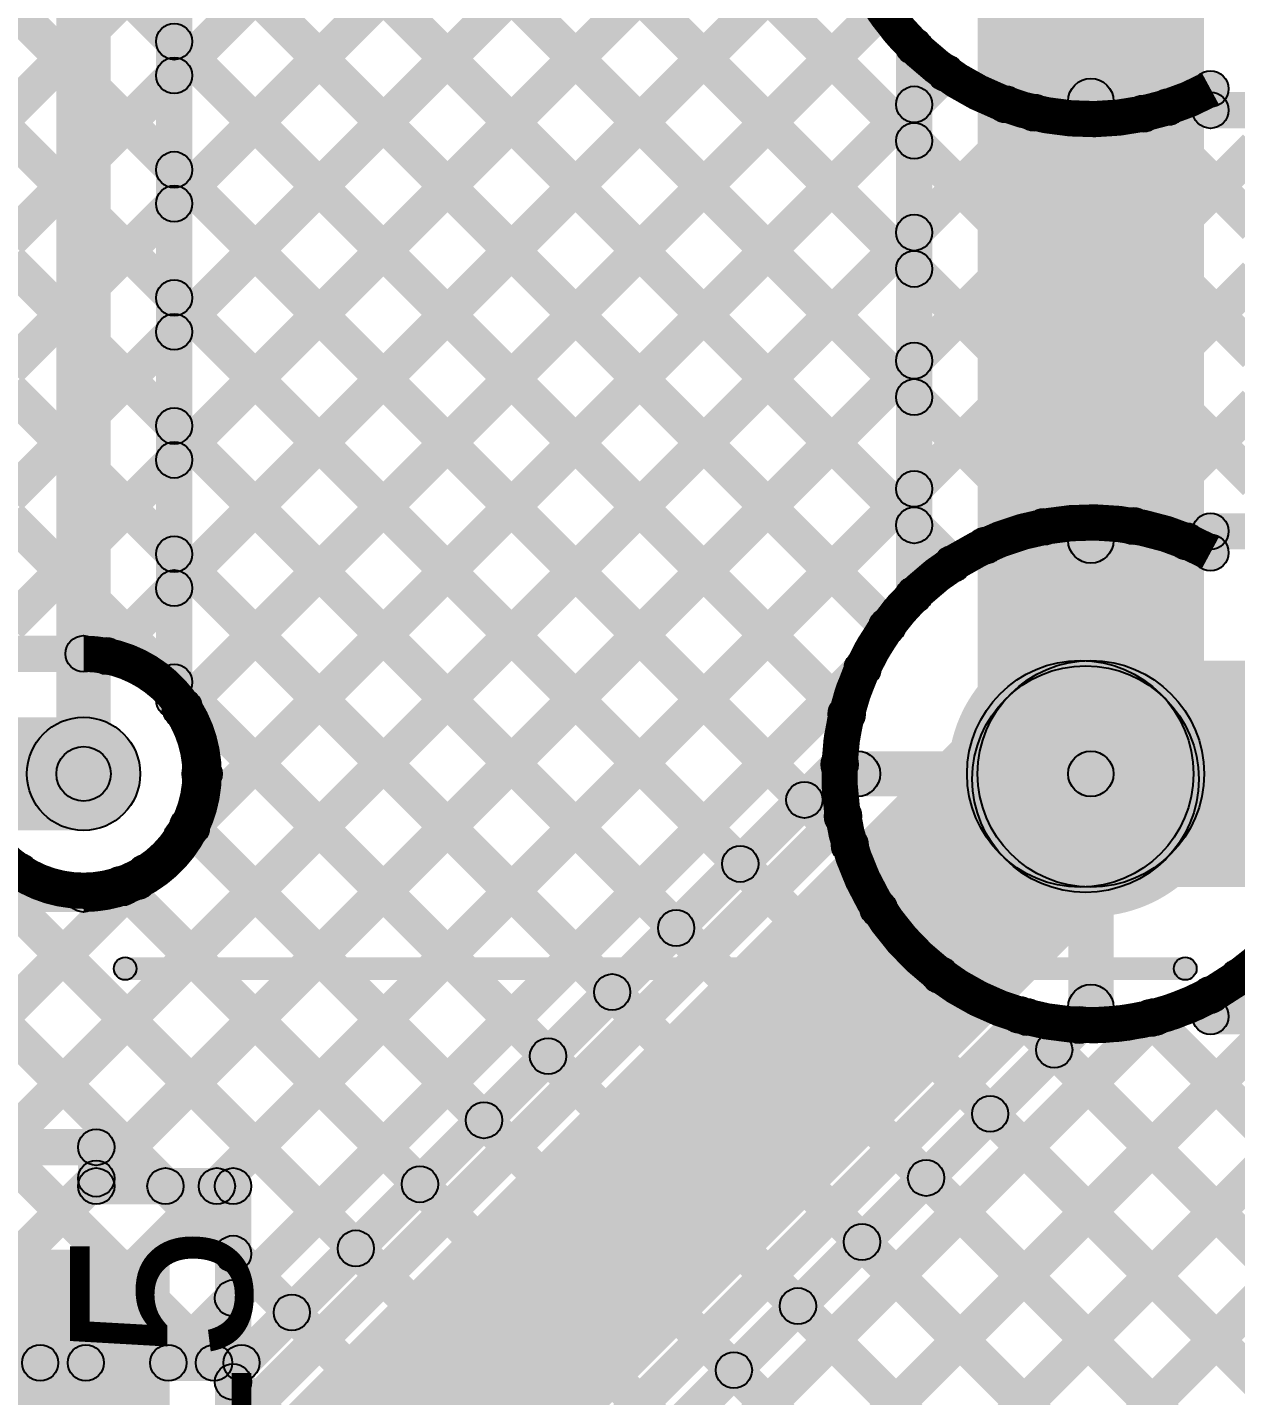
# Model space of a CAD drawing. Header units: millimetres. Extents: x 0.01 to 3.4, y 0.01 to 2.05.
# Drawn here: x 1.0116 to 1.2783, y 1.0488 to 1.3508 of the extents above; entities that cross this region are included whole.
import ezdxf

# ---------------------------------------------------------------- set-up
doc = ezdxf.new("R2010")
doc.units = ezdxf.units.MM
doc.header["$MEASUREMENT"] = 0
for name, color, linetype in [('BottomLayer', 5, 'Continuous'), ('TopLayer', 1, 'Continuous'), ('TopOverlay', 2, 'Continuous'), ('ViaHoleLayer', 16, 'Continuous')]:
    doc.layers.add(name, color=color, linetype=linetype)

# ---------------------------------------------------------------- blocks, each defined once
blk = doc.blocks.new('LTV_844S_43')
at = {"layer": 'TopOverlay'}
h = blk.add_hatch(color=2, dxfattribs=at)
edge = h.paths.add_edge_path()
edge.add_arc((-0.112, -0.393), 0.0025, 0, 360)
blk.add_hatch(color=2, dxfattribs=at).paths.add_polyline_path([(-0.112, -0.3955), (-0.112, -0.3905), (0.122, -0.3905), (0.122, -0.3955)])
h = blk.add_hatch(color=2, dxfattribs=at)
edge = h.paths.add_edge_path()
edge.add_arc((0.122, -0.393), 0.0025, 0, 360)
for centre in [(-0.112, -0.393), (0.122, -0.393)]:
    blk.add_circle(centre, 0.0025, dxfattribs=at)

msp = doc.modelspace()

# ---------------------------------------------------------------- hatches: boundary and pattern name
at = {"layer": 'BottomLayer'}
for points in [[(1.03, 1.186), (1.018, 1.186), (1.018, 1.711), (1.03, 1.711)], [(1.048, 1.20232), (1.04, 1.20232), (1.04, 1.711), (1.048, 1.711)], [(1.04683, 1.3373), (1.04117, 1.34296), (1.2045, 1.50629), (1.21016, 1.50063)], [(1.04117, 1.48622), (1.04683, 1.49188), (1.21016, 1.32855), (1.2045, 1.32289)], [(1.04683, 1.30902), (1.04117, 1.31468), (1.2045, 1.47801), (1.21016, 1.47235)], [(1.04117, 1.45794), (1.04683, 1.46359), (1.21016, 1.30026), (1.2045, 1.29461)], [(1.04683, 1.28073), (1.04117, 1.28639), (1.2045, 1.44972), (1.21016, 1.44407)], [(1.04117, 1.42965), (1.04683, 1.43531), (1.21016, 1.27198), (1.2045, 1.26632)], [(1.04683, 1.25245), (1.04117, 1.25811), (1.19164, 1.40857), (1.19729, 1.40292)], [(1.04117, 1.40137), (1.04683, 1.40703), (1.21016, 1.24369), (1.2045, 1.23804)], [(1.27133, 1.186), (1.22133, 1.186), (1.22133, 1.386), (1.27133, 1.386)], [(1.04117, 1.37308), (1.04683, 1.37874), (1.2042, 1.22137), (1.19855, 1.21571)], [(1.04683, 1.22417), (1.04117, 1.22982), (1.18912, 1.37777), (1.19478, 1.37211)], [(0.80417, 1.35553), (0.80983, 1.36118), (1.08693, 1.08408), (1.08127, 1.07843)], [(1.04836, 1.19741), (1.0427, 1.20307), (1.19747, 1.35783), (1.20312, 1.35218)], [(1.04117, 1.3448), (1.04683, 1.35046), (1.19526, 1.20203), (1.1896, 1.19637)], [(1.21133, 1.22548), (1.20333, 1.22548), (1.20333, 1.34652), (1.21133, 1.34652)], [(1.04871, 1.16947), (1.04305, 1.17513), (1.2045, 1.33658), (1.21016, 1.33093)], [(0.80417, 1.32724), (0.80983, 1.3329), (1.07279, 1.06994), (1.06713, 1.06428)], [(1.04117, 1.31652), (1.04683, 1.32217), (1.18592, 1.18308), (1.18027, 1.17742)], [(0.96069, 1.05317), (0.95503, 1.05883), (1.2045, 1.3083), (1.21016, 1.30264)], [(0.80417, 1.29896), (0.80983, 1.30461), (1.05561, 1.05883), (1.04996, 1.05317)], [(1.04117, 1.28823), (1.04683, 1.29389), (1.17178, 1.16894), (1.16612, 1.16328)], [(0.98897, 1.05317), (0.98331, 1.05883), (1.2045, 1.28002), (1.21016, 1.27436)], [(0.80417, 1.27067), (0.80983, 1.27633), (1.02733, 1.05883), (1.02167, 1.05317)], [(1.04117, 1.25995), (1.04683, 1.2656), (1.15764, 1.15479), (1.15198, 1.14914)], [(1.01726, 1.05317), (1.0116, 1.05883), (1.2045, 1.25173), (1.21016, 1.24608)], [(1.04117, 1.23166), (1.04683, 1.23732), (1.1435, 1.14065), (1.13784, 1.13499)], [(1.14175, 0.97967), (1.13609, 0.98533), (1.38817, 1.23741), (1.39383, 1.23175)], [(1.04554, 1.05317), (1.03988, 1.05883), (1.19309, 1.21204), (1.19875, 1.20638)], [(1.04117, 1.20338), (1.04683, 1.20904), (1.12935, 1.12651), (1.1237, 1.12085)], [(1.09268, 0.99932), (1.05732, 1.03468), (1.22632, 1.20368), (1.26168, 1.16832)], [(1.17003, 0.97967), (1.16437, 0.98533), (1.38217, 1.20313), (1.38783, 1.19747)], [(1.26284, 1.16716), (1.22749, 1.20251), (1.22865, 1.20368), (1.26401, 1.16832)], [(1.06167, 1.05317), (1.05602, 1.05883), (1.18804, 1.19085), (1.1937, 1.1852)], [(1.19483, 1.181), (1.19483, 1.191), (1.24633, 1.191), (1.24633, 1.181)], [(1.24633, 1.181), (1.24633, 1.191), (1.29783, 1.191), (1.29783, 1.181)], [(1.25133, 1.1345), (1.24133, 1.1345), (1.24133, 1.186), (1.25133, 1.186)], [(1.19831, 0.97967), (1.19266, 0.98533), (1.39039, 1.18306), (1.39604, 1.1774)], [(1.04438, 1.17188), (1.05004, 1.17754), (1.11521, 1.11237), (1.10956, 1.10671)], [(0.90412, 1.05317), (0.89846, 1.05883), (1.00693, 1.1673), (1.01259, 1.16164)], [(0.9324, 1.05317), (0.92675, 1.05883), (1.03487, 1.16695), (1.04053, 1.16129)], [(1.02931, 1.15868), (1.03496, 1.16433), (1.10107, 1.09822), (1.09541, 1.09257)], [(1.27604, 1.13822), (1.2817, 1.14387), (1.43055, 0.99502), (1.42489, 0.98937)], [(1.10541, 0.98659), (1.09975, 0.99225), (1.24089, 1.13339), (1.24655, 1.12774)], [(1.11346, 0.97967), (1.1078, 0.98533), (1.25764, 1.13516), (1.2633, 1.12951)], [(1.2567, 1.12927), (1.26236, 1.13493), (1.4164, 0.98088), (1.41075, 0.97522)], [(1.23542, 1.12227), (1.24108, 1.12792), (1.40226, 0.96674), (1.39661, 0.96108)], [(1.22128, 1.10812), (1.22694, 1.11378), (1.38812, 0.9526), (1.38246, 0.94694)], [(1.20714, 1.09398), (1.21279, 1.09964), (1.32721, 0.98522), (1.32155, 0.97956)], [(1.19299, 1.07984), (1.19865, 1.0855), (1.29882, 0.98533), (1.29316, 0.97967)], [(1.17885, 1.0657), (1.18451, 1.07135), (1.27054, 0.98533), (1.26488, 0.97967)], [(0.79848, 1.052), (0.79848, 1.06), (1.05885, 1.06), (1.05885, 1.052)], [(1.16471, 1.05156), (1.17037, 1.05721), (1.24225, 0.98533), (1.23659, 0.97967)]]:
    msp.add_hatch(color=5, dxfattribs=at).paths.add_polyline_path(points)
h = msp.add_hatch(color=5, dxfattribs=at)
edge = h.paths.add_edge_path()
edge.add_arc((1.044, 1.34763), 0.004, 0, 360)
h = msp.add_hatch(color=5, dxfattribs=at)
edge = h.paths.add_edge_path()
edge.add_arc((1.20733, 1.34652), 0.004, 0, 360)
h = msp.add_hatch(color=5, dxfattribs=at)
edge = h.paths.add_edge_path()
edge.add_arc((1.20733, 1.34652), 0.004, 0, 360)
h = msp.add_hatch(color=5, dxfattribs=at)
edge = h.paths.add_edge_path()
edge.add_arc((1.044, 1.34013), 0.004, 0, 360)
h = msp.add_hatch(color=5, dxfattribs=at)
edge = h.paths.add_edge_path()
edge.add_arc((1.20733, 1.33376), 0.004, 0, 360)
h = msp.add_hatch(color=5, dxfattribs=at)
edge = h.paths.add_edge_path()
edge.add_arc((1.20733, 1.32572), 0.004, 0, 360)
h = msp.add_hatch(color=5, dxfattribs=at)
edge = h.paths.add_edge_path()
edge.add_arc((1.044, 1.31934), 0.004, 0, 360)
h = msp.add_hatch(color=5, dxfattribs=at)
edge = h.paths.add_edge_path()
edge.add_arc((1.044, 1.31185), 0.004, 0, 360)
h = msp.add_hatch(color=5, dxfattribs=at)
edge = h.paths.add_edge_path()
edge.add_arc((1.20733, 1.30547), 0.004, 0, 360)
h = msp.add_hatch(color=5, dxfattribs=at)
edge = h.paths.add_edge_path()
edge.add_arc((1.20733, 1.29744), 0.004, 0, 360)
h = msp.add_hatch(color=5, dxfattribs=at)
edge = h.paths.add_edge_path()
edge.add_arc((1.044, 1.29106), 0.004, 0, 360)
h = msp.add_hatch(color=5, dxfattribs=at)
edge = h.paths.add_edge_path()
edge.add_arc((1.044, 1.28356), 0.004, 0, 360)
h = msp.add_hatch(color=5, dxfattribs=at)
edge = h.paths.add_edge_path()
edge.add_arc((1.20733, 1.27719), 0.004, 0, 360)
h = msp.add_hatch(color=5, dxfattribs=at)
edge = h.paths.add_edge_path()
edge.add_arc((1.20733, 1.26915), 0.004, 0, 360)
h = msp.add_hatch(color=5, dxfattribs=at)
edge = h.paths.add_edge_path()
edge.add_arc((1.044, 1.26278), 0.004, 0, 360)
h = msp.add_hatch(color=5, dxfattribs=at)
edge = h.paths.add_edge_path()
edge.add_arc((1.044, 1.25528), 0.004, 0, 360)
h = msp.add_hatch(color=5, dxfattribs=at)
edge = h.paths.add_edge_path()
edge.add_arc((1.20733, 1.2489), 0.004, 0, 360)
h = msp.add_hatch(color=5, dxfattribs=at)
edge = h.paths.add_edge_path()
edge.add_arc((1.20733, 1.24087), 0.004, 0, 360)
h = msp.add_hatch(color=5, dxfattribs=at)
edge = h.paths.add_edge_path()
edge.add_arc((1.044, 1.23449), 0.004, 0, 360)
h = msp.add_hatch(color=5, dxfattribs=at)
edge = h.paths.add_edge_path()
edge.add_arc((1.044, 1.22699), 0.004, 0, 360)
h = msp.add_hatch(color=5, dxfattribs=at)
edge = h.paths.add_edge_path()
edge.add_arc((1.20733, 1.22548), 0.004, 0, 360)
h = msp.add_hatch(color=5, dxfattribs=at)
edge = h.paths.add_edge_path()
edge.add_arc((1.20733, 1.22548), 0.004, 0, 360)
h = msp.add_hatch(color=5, dxfattribs=at)
edge = h.paths.add_edge_path()
edge.add_arc((1.20137, 1.21854), 0.004, 0, 360)
h = msp.add_hatch(color=5, dxfattribs=at)
edge = h.paths.add_edge_path()
edge.add_arc((1.24633, 1.186), 0.0315, 0, 360)
h = msp.add_hatch(color=5, dxfattribs=at)
edge = h.paths.add_edge_path()
edge.add_arc((1.19592, 1.20921), 0.004, 0, 360)
h = msp.add_hatch(color=5, dxfattribs=at)
edge = h.paths.add_edge_path()
edge.add_arc((1.044, 1.20621), 0.004, 0, 360)
h = msp.add_hatch(color=5, dxfattribs=at)
edge = h.paths.add_edge_path()
edge.add_arc((1.244, 1.186), 0.025, 0, 360)
h = msp.add_hatch(color=5, dxfattribs=at)
edge = h.paths.add_edge_path()
edge.add_arc((1.24517, 1.18483), 0.025, 0, 360)
h = msp.add_hatch(color=5, dxfattribs=at)
edge = h.paths.add_edge_path()
edge.add_arc((1.24633, 1.186), 0.025, 0, 360)
h = msp.add_hatch(color=5, dxfattribs=at)
edge = h.paths.add_edge_path()
edge.add_arc((1.24633, 1.186), 0.025, 0, 360)
h = msp.add_hatch(color=5, dxfattribs=at)
edge = h.paths.add_edge_path()
edge.add_arc((1.044, 1.20232), 0.004, 0, 360)
h = msp.add_hatch(color=5, dxfattribs=at)
edge = h.paths.add_edge_path()
edge.add_arc((1.044, 1.20232), 0.004, 0, 360)
h = msp.add_hatch(color=5, dxfattribs=at)
edge = h.paths.add_edge_path()
edge.add_arc((1.04553, 1.20024), 0.004, 0, 360)
h = msp.add_hatch(color=5, dxfattribs=at)
edge = h.paths.add_edge_path()
edge.add_arc((1.19243, 1.1992), 0.004, 0, 360)
h = msp.add_hatch(color=5, dxfattribs=at)
edge = h.paths.add_edge_path()
edge.add_arc((1.024, 1.186), 0.01181, 0, 360)
h = msp.add_hatch(color=5, dxfattribs=at)
edge = h.paths.add_edge_path()
edge.add_arc((1.024, 1.186), 0.006, 0, 360)
h = msp.add_hatch(color=5, dxfattribs=at)
edge = h.paths.add_edge_path()
edge.add_arc((1.04981, 1.186), 0.004, 0, 360)
h = msp.add_hatch(color=5, dxfattribs=at)
edge = h.paths.add_edge_path()
edge.add_arc((1.04981, 1.186), 0.004, 0, 360)
h = msp.add_hatch(color=5, dxfattribs=at)
edge = h.paths.add_edge_path()
edge.add_arc((1.19087, 1.18803), 0.004, 0, 360)
h = msp.add_hatch(color=5, dxfattribs=at)
edge = h.paths.add_edge_path()
edge.add_arc((1.19087, 1.18803), 0.004, 0, 360)
h = msp.add_hatch(color=5, dxfattribs=at)
edge = h.paths.add_edge_path()
edge.add_arc((1.19483, 1.186), 0.005, 0, 360)
h = msp.add_hatch(color=5, dxfattribs=at)
edge = h.paths.add_edge_path()
edge.add_arc((1.24633, 1.186), 0.005, 0, 360)
h = msp.add_hatch(color=5, dxfattribs=at)
edge = h.paths.add_edge_path()
edge.add_arc((1.24633, 1.186), 0.005, 0, 360)
h = msp.add_hatch(color=5, dxfattribs=at)
edge = h.paths.add_edge_path()
edge.add_arc((1.24633, 1.186), 0.005, 0, 360)
h = msp.add_hatch(color=5, dxfattribs=at)
edge = h.paths.add_edge_path()
edge.add_arc((1.1831, 1.18025), 0.004, 0, 360)
h = msp.add_hatch(color=5, dxfattribs=at)
edge = h.paths.add_edge_path()
edge.add_arc((1.04721, 1.17471), 0.004, 0, 360)
h = msp.add_hatch(color=5, dxfattribs=at)
edge = h.paths.add_edge_path()
edge.add_arc((1.04588, 1.1723), 0.004, 0, 360)
h = msp.add_hatch(color=5, dxfattribs=at)
edge = h.paths.add_edge_path()
edge.add_arc((1.16895, 1.16611), 0.004, 0, 360)
h = msp.add_hatch(color=5, dxfattribs=at)
edge = h.paths.add_edge_path()
edge.add_arc((1.00976, 1.16447), 0.004, 0, 360)
h = msp.add_hatch(color=5, dxfattribs=at)
edge = h.paths.add_edge_path()
edge.add_arc((1.0377, 1.16412), 0.004, 0, 360)
h = msp.add_hatch(color=5, dxfattribs=at)
edge = h.paths.add_edge_path()
edge.add_arc((1.03213, 1.1615), 0.004, 0, 360)
h = msp.add_hatch(color=5, dxfattribs=at)
edge = h.paths.add_edge_path()
edge.add_arc((1.15481, 1.15197), 0.004, 0, 360)
h = msp.add_hatch(color=5, dxfattribs=at)
edge = h.paths.add_edge_path()
edge.add_arc((1.27887, 1.14104), 0.004, 0, 360)
h = msp.add_hatch(color=5, dxfattribs=at)
edge = h.paths.add_edge_path()
edge.add_arc((1.14067, 1.13782), 0.004, 0, 360)
h = msp.add_hatch(color=5, dxfattribs=at)
edge = h.paths.add_edge_path()
edge.add_arc((1.24633, 1.1345), 0.005, 0, 360)
h = msp.add_hatch(color=5, dxfattribs=at)
edge = h.paths.add_edge_path()
edge.add_arc((1.25953, 1.1321), 0.004, 0, 360)
h = msp.add_hatch(color=5, dxfattribs=at)
edge = h.paths.add_edge_path()
edge.add_arc((1.26047, 1.13233), 0.004, 0, 360)
h = msp.add_hatch(color=5, dxfattribs=at)
edge = h.paths.add_edge_path()
edge.add_arc((1.24372, 1.13057), 0.004, 0, 360)
h = msp.add_hatch(color=5, dxfattribs=at)
edge = h.paths.add_edge_path()
edge.add_arc((1.24372, 1.13057), 0.004, 0, 360)
h = msp.add_hatch(color=5, dxfattribs=at)
edge = h.paths.add_edge_path()
edge.add_arc((1.12653, 1.12368), 0.004, 0, 360)
h = msp.add_hatch(color=5, dxfattribs=at)
edge = h.paths.add_edge_path()
edge.add_arc((1.23825, 1.12509), 0.004, 0, 360)
h = msp.add_hatch(color=5, dxfattribs=at)
edge = h.paths.add_edge_path()
edge.add_arc((1.22411, 1.11095), 0.004, 0, 360)
h = msp.add_hatch(color=5, dxfattribs=at)
edge = h.paths.add_edge_path()
edge.add_arc((1.11238, 1.10954), 0.004, 0, 360)
h = msp.add_hatch(color=5, dxfattribs=at)
edge = h.paths.add_edge_path()
edge.add_arc((1.09824, 1.0954), 0.004, 0, 360)
h = msp.add_hatch(color=5, dxfattribs=at)
edge = h.paths.add_edge_path()
edge.add_arc((1.20997, 1.09681), 0.004, 0, 360)
h = msp.add_hatch(color=5, dxfattribs=at)
edge = h.paths.add_edge_path()
edge.add_arc((1.0841, 1.08125), 0.004, 0, 360)
h = msp.add_hatch(color=5, dxfattribs=at)
edge = h.paths.add_edge_path()
edge.add_arc((1.19582, 1.08267), 0.004, 0, 360)
h = msp.add_hatch(color=5, dxfattribs=at)
edge = h.paths.add_edge_path()
edge.add_arc((1.18168, 1.06853), 0.004, 0, 360)
h = msp.add_hatch(color=5, dxfattribs=at)
edge = h.paths.add_edge_path()
edge.add_arc((1.06996, 1.06711), 0.004, 0, 360)
h = msp.add_hatch(color=5, dxfattribs=at)
edge = h.paths.add_edge_path()
edge.add_arc((1.01443, 1.056), 0.004, 0, 360)
h = msp.add_hatch(color=5, dxfattribs=at)
edge = h.paths.add_edge_path()
edge.add_arc((1.0245, 1.056), 0.004, 0, 360)
h = msp.add_hatch(color=5, dxfattribs=at)
edge = h.paths.add_edge_path()
edge.add_arc((1.04271, 1.056), 0.004, 0, 360)
h = msp.add_hatch(color=5, dxfattribs=at)
edge = h.paths.add_edge_path()
edge.add_arc((1.05279, 1.056), 0.004, 0, 360)
h = msp.add_hatch(color=5, dxfattribs=at)
edge = h.paths.add_edge_path()
edge.add_arc((1.05885, 1.056), 0.004, 0, 360)
h = msp.add_hatch(color=5, dxfattribs=at)
edge = h.paths.add_edge_path()
edge.add_arc((1.05885, 1.056), 0.004, 0, 360)
h = msp.add_hatch(color=5, dxfattribs=at)
edge = h.paths.add_edge_path()
edge.add_arc((1.16754, 1.05438), 0.004, 0, 360)
at = {"layer": 'TopLayer'}
for points in [[(1.00794, 1.3267), (1.00228, 1.33236), (1.21264, 1.54271), (1.21829, 1.53705)], [(1.01042, 1.27261), (1.00476, 1.27827), (1.26359, 1.5371), (1.26925, 1.53144)], [(1.01042, 1.30089), (1.00476, 1.30655), (1.23262, 1.53441), (1.23828, 1.52875)], [(1.00476, 1.52263), (1.01042, 1.52829), (1.28557, 1.25314), (1.27991, 1.24748)], [(1.01042, 1.24433), (1.00476, 1.24998), (1.27991, 1.52513), (1.28557, 1.51947)], [(1.00476, 1.49435), (1.01042, 1.5), (1.27027, 1.24015), (1.26461, 1.2345)], [(1.00476, 1.46606), (1.01042, 1.47172), (1.23879, 1.24335), (1.23313, 1.23769)], [(1.0029, 1.43964), (1.00855, 1.4453), (1.21866, 1.23519), (1.213, 1.22954)], [(1.00476, 1.40949), (1.01042, 1.41515), (1.2042, 1.22137), (1.19855, 1.21571)], [(1.01042, 1.21604), (1.00476, 1.2217), (1.19164, 1.40857), (1.19729, 1.40292)], [(1.00476, 1.38121), (1.01042, 1.38687), (1.19526, 1.20203), (1.1896, 1.19637)], [(1.25133, 1.3345), (1.24133, 1.3345), (1.24133, 1.386), (1.25133, 1.386)], [(1.03185, 1.20919), (1.0262, 1.21485), (1.18912, 1.37777), (1.19478, 1.37211)], [(1.00476, 1.35293), (1.01042, 1.35858), (1.19595, 1.17305), (1.1903, 1.16739)], [(1.04885, 1.19791), (1.0432, 1.20356), (1.19747, 1.35783), (1.20312, 1.35218)], [(1.05051, 1.17128), (1.04485, 1.17694), (1.21144, 1.34353), (1.2171, 1.33787)], [(1.02962, 1.09382), (1.02397, 1.09948), (1.26048, 1.33599), (1.26614, 1.33034)], [(1.22473, 1.33095), (1.23039, 1.3366), (1.28557, 1.28142), (1.27991, 1.27577)], [(1.27674, 1.33247), (1.26874, 1.33247), (1.26874, 1.33719), (1.27674, 1.33719)], [(1.27274, 1.32847), (1.27274, 1.33647), (1.37192, 1.33647), (1.37192, 1.32847)], [(1.00827, 1.10075), (1.00261, 1.10641), (1.23097, 1.33477), (1.23662, 1.32911)], [(1.25507, 1.32889), (1.26072, 1.33455), (1.28557, 1.30971), (1.27991, 1.30405)], [(1.00476, 1.32464), (1.01042, 1.3303), (1.30222, 1.0385), (1.29656, 1.03284)], [(1.05626, 1.09217), (1.0506, 1.09783), (1.27991, 1.32714), (1.28557, 1.32148)], [(1.00476, 1.29636), (1.01042, 1.30201), (1.28807, 1.02436), (1.28242, 1.0187)], [(1.22595, 1.23358), (1.22029, 1.23924), (1.27991, 1.29886), (1.28557, 1.2932)], [(1.00476, 1.26807), (1.01042, 1.27373), (1.27393, 1.01022), (1.26828, 1.00456)], [(1.25852, 1.23787), (1.25287, 1.24353), (1.27991, 1.27057), (1.28557, 1.26492)], [(1.25852, 1.23787), (1.25287, 1.24353), (1.27991, 1.27057), (1.28557, 1.26492)], [(1.00476, 1.23979), (1.01042, 1.24544), (1.25979, 0.99607), (1.25413, 0.99042)], [(1.27274, 1.23553), (1.27274, 1.24353), (1.37192, 1.24353), (1.37192, 1.23553)], [(1.27674, 1.23481), (1.26874, 1.23481), (1.26874, 1.23953), (1.27674, 1.23953)], [(1.25133, 1.186), (1.24133, 1.186), (1.24133, 1.2375), (1.25133, 1.2375)], [(1.00759, 1.2085), (1.00759, 1.2165), (1.024, 1.2165), (1.024, 1.2085)], [(1.05983, 1.06746), (1.05417, 1.07312), (1.19309, 1.21204), (1.19875, 1.20638)], [(1.24633, 1.161), (1.24633, 1.211), (1.32233, 1.211), (1.32233, 1.161)], [(0.968, 1.1735), (0.968, 1.1985), (1.024, 1.1985), (1.024, 1.1735)], [(1.19483, 1.181), (1.19483, 1.191), (1.24633, 1.191), (1.24633, 1.181)], [(1.25133, 1.1345), (1.24133, 1.1345), (1.24133, 1.186), (1.25133, 1.186)], [(1.05983, 1.03918), (1.05417, 1.04483), (1.1888, 1.17946), (1.19446, 1.17381)], [(1.05983, 1.03918), (1.05417, 1.04483), (1.1888, 1.17946), (1.19446, 1.17381)], [(1.0449, 1.17137), (1.05055, 1.17703), (1.24565, 0.98193), (1.23999, 0.97628)], [(0.97999, 1.10075), (0.97433, 1.10641), (1.03306, 1.16515), (1.03872, 1.15949)], [(1.00759, 1.1555), (1.00759, 1.1635), (1.024, 1.1635), (1.024, 1.1555)], [(1.02985, 1.15813), (1.03551, 1.16379), (1.2314, 0.96789), (1.22575, 0.96224)], [(1.00476, 1.15494), (1.01042, 1.16059), (1.20312, 0.96789), (1.19746, 0.96224)], [(1.05983, 1.01089), (1.05417, 1.01655), (1.19667, 1.15905), (1.20233, 1.15339)], [(0.99177, 1.13964), (0.99743, 1.1453), (1.0449, 1.09783), (1.03924, 1.09217)], [(1.06773, 0.99051), (1.06208, 0.99617), (1.21028, 1.14437), (1.21594, 1.13872)], [(1.22772, 1.12997), (1.23338, 1.13562), (1.31636, 1.05264), (1.3107, 1.04699)], [(1.27674, 1.13247), (1.26874, 1.13247), (1.26874, 1.13719), (1.27674, 1.13719)], [(1.27274, 1.12847), (1.27274, 1.13647), (1.37192, 1.13647), (1.37192, 1.12847)], [(1.06774, 0.96224), (1.06209, 0.96789), (1.22936, 1.13517), (1.23501, 1.12951)], [(1.09603, 0.96224), (1.09037, 0.96789), (1.25764, 1.13516), (1.2633, 1.12951)], [(1.12431, 0.96224), (1.11865, 0.96789), (1.28606, 1.1353), (1.29172, 1.12964)], [(1.15259, 0.96224), (1.14694, 0.96789), (1.31435, 1.1353), (1.32, 1.12964)], [(1.18088, 0.96224), (1.17522, 0.96789), (1.34263, 1.1353), (1.34829, 1.12964)], [(1.2567, 1.12927), (1.26236, 1.13493), (1.3305, 1.06678), (1.32484, 1.06113)], [(0.93943, 1.09958), (0.93943, 1.10758), (1.0268, 1.10758), (1.0268, 1.09958)], [(1.0308, 1.095), (1.0228, 1.095), (1.0228, 1.10358), (1.0308, 1.10358)], [(1.0268, 1.091), (1.0268, 1.099), (1.057, 1.099), (1.057, 1.091)], [(1.061, 0.99872), (1.053, 0.99872), (1.053, 1.095), (1.061, 1.095)], [(1.05417, 1.07724), (1.05983, 1.0829), (1.17483, 0.96789), (1.16918, 0.96224)], [(0.726, 0.966), (1.043, 0.966), (1.043, 1.081), (0.726, 1.081)], [(1.05417, 1.04896), (1.05983, 1.05461), (1.14655, 0.96789), (1.14089, 0.96224)]]:
    msp.add_hatch(color=1, dxfattribs=at).paths.add_polyline_path(points)
h = msp.add_hatch(color=1, dxfattribs=at)
edge = h.paths.add_edge_path()
edge.add_arc((1.21427, 1.3407), 0.004, 0, 360)
h = msp.add_hatch(color=1, dxfattribs=at)
edge = h.paths.add_edge_path()
edge.add_arc((1.27274, 1.33719), 0.004, 0, 360)
h = msp.add_hatch(color=1, dxfattribs=at)
edge = h.paths.add_edge_path()
edge.add_arc((1.27274, 1.33719), 0.004, 0, 360)
h = msp.add_hatch(color=1, dxfattribs=at)
edge = h.paths.add_edge_path()
edge.add_arc((1.24633, 1.3345), 0.005, 0, 360)
h = msp.add_hatch(color=1, dxfattribs=at)
edge = h.paths.add_edge_path()
edge.add_arc((1.22756, 1.33377), 0.004, 0, 360)
h = msp.add_hatch(color=1, dxfattribs=at)
edge = h.paths.add_edge_path()
edge.add_arc((1.2338, 1.33194), 0.004, 0, 360)
h = msp.add_hatch(color=1, dxfattribs=at)
edge = h.paths.add_edge_path()
edge.add_arc((1.2579, 1.33172), 0.004, 0, 360)
h = msp.add_hatch(color=1, dxfattribs=at)
edge = h.paths.add_edge_path()
edge.add_arc((1.26331, 1.33316), 0.004, 0, 360)
h = msp.add_hatch(color=1, dxfattribs=at)
edge = h.paths.add_edge_path()
edge.add_arc((1.27274, 1.33247), 0.004, 0, 360)
h = msp.add_hatch(color=1, dxfattribs=at)
edge = h.paths.add_edge_path()
edge.add_arc((1.27274, 1.33247), 0.004, 0, 360)
h = msp.add_hatch(color=1, dxfattribs=at)
edge = h.paths.add_edge_path()
edge.add_arc((1.23596, 1.24052), 0.004, 0, 360)
h = msp.add_hatch(color=1, dxfattribs=at)
edge = h.paths.add_edge_path()
edge.add_arc((1.2557, 1.2407), 0.004, 0, 360)
h = msp.add_hatch(color=1, dxfattribs=at)
edge = h.paths.add_edge_path()
edge.add_arc((1.2557, 1.2407), 0.004, 0, 360)
h = msp.add_hatch(color=1, dxfattribs=at)
edge = h.paths.add_edge_path()
edge.add_arc((1.24633, 1.2375), 0.005, 0, 360)
h = msp.add_hatch(color=1, dxfattribs=at)
edge = h.paths.add_edge_path()
edge.add_arc((1.26744, 1.23732), 0.004, 0, 360)
h = msp.add_hatch(color=1, dxfattribs=at)
edge = h.paths.add_edge_path()
edge.add_arc((1.27274, 1.23953), 0.004, 0, 360)
h = msp.add_hatch(color=1, dxfattribs=at)
edge = h.paths.add_edge_path()
edge.add_arc((1.27274, 1.23953), 0.004, 0, 360)
h = msp.add_hatch(color=1, dxfattribs=at)
edge = h.paths.add_edge_path()
edge.add_arc((1.22312, 1.23641), 0.004, 0, 360)
h = msp.add_hatch(color=1, dxfattribs=at)
edge = h.paths.add_edge_path()
edge.add_arc((1.27274, 1.23481), 0.004, 0, 360)
h = msp.add_hatch(color=1, dxfattribs=at)
edge = h.paths.add_edge_path()
edge.add_arc((1.27274, 1.23481), 0.004, 0, 360)
h = msp.add_hatch(color=1, dxfattribs=at)
edge = h.paths.add_edge_path()
edge.add_arc((1.21583, 1.23236), 0.004, 0, 360)
h = msp.add_hatch(color=1, dxfattribs=at)
edge = h.paths.add_edge_path()
edge.add_arc((1.20137, 1.21854), 0.004, 0, 360)
h = msp.add_hatch(color=1, dxfattribs=at)
edge = h.paths.add_edge_path()
edge.add_arc((1.24633, 1.186), 0.0315, 0, 360)
h = msp.add_hatch(color=1, dxfattribs=at)
edge = h.paths.add_edge_path()
edge.add_arc((1.024, 1.2125), 0.004, 0, 360)
h = msp.add_hatch(color=1, dxfattribs=at)
edge = h.paths.add_edge_path()
edge.add_arc((1.024, 1.2125), 0.004, 0, 360)
h = msp.add_hatch(color=1, dxfattribs=at)
edge = h.paths.add_edge_path()
edge.add_arc((1.02902, 1.21202), 0.004, 0, 360)
h = msp.add_hatch(color=1, dxfattribs=at)
edge = h.paths.add_edge_path()
edge.add_arc((1.19592, 1.20921), 0.004, 0, 360)
h = msp.add_hatch(color=1, dxfattribs=at)
edge = h.paths.add_edge_path()
edge.add_arc((1.24633, 1.186), 0.025, 0, 360)
h = msp.add_hatch(color=1, dxfattribs=at)
edge = h.paths.add_edge_path()
edge.add_arc((1.04603, 1.20074), 0.004, 0, 360)
h = msp.add_hatch(color=1, dxfattribs=at)
edge = h.paths.add_edge_path()
edge.add_arc((1.19243, 1.1992), 0.004, 0, 360)
h = msp.add_hatch(color=1, dxfattribs=at)
edge = h.paths.add_edge_path()
edge.add_arc((1.024, 1.186), 0.0125, 0, 360)
h = msp.add_hatch(color=1, dxfattribs=at)
edge = h.paths.add_edge_path()
edge.add_arc((1.024, 1.186), 0.01181, 0, 360)
h = msp.add_hatch(color=1, dxfattribs=at)
edge = h.paths.add_edge_path()
edge.add_arc((1.0505, 1.186), 0.004, 0, 360)
h = msp.add_hatch(color=1, dxfattribs=at)
edge = h.paths.add_edge_path()
edge.add_arc((1.0505, 1.186), 0.004, 0, 360)
h = msp.add_hatch(color=1, dxfattribs=at)
edge = h.paths.add_edge_path()
edge.add_arc((1.19483, 1.186), 0.005, 0, 360)
h = msp.add_hatch(color=1, dxfattribs=at)
edge = h.paths.add_edge_path()
edge.add_arc((1.24633, 1.186), 0.005, 0, 360)
h = msp.add_hatch(color=1, dxfattribs=at)
edge = h.paths.add_edge_path()
edge.add_arc((1.24633, 1.186), 0.005, 0, 360)
h = msp.add_hatch(color=1, dxfattribs=at)
edge = h.paths.add_edge_path()
edge.add_arc((1.24633, 1.186), 0.005, 0, 360)
h = msp.add_hatch(color=1, dxfattribs=at)
edge = h.paths.add_edge_path()
edge.add_arc((1.04768, 1.17411), 0.004, 0, 360)
h = msp.add_hatch(color=1, dxfattribs=at)
edge = h.paths.add_edge_path()
edge.add_arc((1.04773, 1.1742), 0.004, 0, 360)
h = msp.add_hatch(color=1, dxfattribs=at)
edge = h.paths.add_edge_path()
edge.add_arc((1.19163, 1.17663), 0.004, 0, 360)
h = msp.add_hatch(color=1, dxfattribs=at)
edge = h.paths.add_edge_path()
edge.add_arc((1.19163, 1.17663), 0.004, 0, 360)
h = msp.add_hatch(color=1, dxfattribs=at)
edge = h.paths.add_edge_path()
edge.add_arc((1.19313, 1.17022), 0.004, 0, 360)
h = msp.add_hatch(color=1, dxfattribs=at)
edge = h.paths.add_edge_path()
edge.add_arc((1.03589, 1.16232), 0.004, 0, 360)
h = msp.add_hatch(color=1, dxfattribs=at)
edge = h.paths.add_edge_path()
edge.add_arc((1.024, 1.1595), 0.004, 0, 360)
h = msp.add_hatch(color=1, dxfattribs=at)
edge = h.paths.add_edge_path()
edge.add_arc((1.024, 1.1595), 0.004, 0, 360)
h = msp.add_hatch(color=1, dxfattribs=at)
edge = h.paths.add_edge_path()
edge.add_arc((1.03268, 1.16096), 0.004, 0, 360)
h = msp.add_hatch(color=1, dxfattribs=at)
edge = h.paths.add_edge_path()
edge.add_arc((1.1995, 1.15622), 0.004, 0, 360)
h = msp.add_hatch(color=1, dxfattribs=at)
edge = h.paths.add_edge_path()
edge.add_arc((1.21311, 1.14155), 0.004, 0, 360)
h = msp.add_hatch(color=1, dxfattribs=at)
edge = h.paths.add_edge_path()
edge.add_arc((1.24633, 1.1345), 0.005, 0, 360)
h = msp.add_hatch(color=1, dxfattribs=at)
edge = h.paths.add_edge_path()
edge.add_arc((1.27274, 1.13719), 0.004, 0, 360)
h = msp.add_hatch(color=1, dxfattribs=at)
edge = h.paths.add_edge_path()
edge.add_arc((1.27274, 1.13719), 0.004, 0, 360)
h = msp.add_hatch(color=1, dxfattribs=at)
edge = h.paths.add_edge_path()
edge.add_arc((1.23055, 1.13279), 0.004, 0, 360)
h = msp.add_hatch(color=1, dxfattribs=at)
edge = h.paths.add_edge_path()
edge.add_arc((1.23219, 1.13234), 0.004, 0, 360)
h = msp.add_hatch(color=1, dxfattribs=at)
edge = h.paths.add_edge_path()
edge.add_arc((1.25953, 1.1321), 0.004, 0, 360)
h = msp.add_hatch(color=1, dxfattribs=at)
edge = h.paths.add_edge_path()
edge.add_arc((1.26047, 1.13233), 0.004, 0, 360)
h = msp.add_hatch(color=1, dxfattribs=at)
edge = h.paths.add_edge_path()
edge.add_arc((1.27274, 1.13247), 0.004, 0, 360)
h = msp.add_hatch(color=1, dxfattribs=at)
edge = h.paths.add_edge_path()
edge.add_arc((1.27274, 1.13247), 0.004, 0, 360)
h = msp.add_hatch(color=1, dxfattribs=at)
edge = h.paths.add_edge_path()
edge.add_arc((1.0268, 1.10358), 0.004, 0, 360)
h = msp.add_hatch(color=1, dxfattribs=at)
edge = h.paths.add_edge_path()
edge.add_arc((1.0268, 1.10358), 0.004, 0, 360)
h = msp.add_hatch(color=1, dxfattribs=at)
edge = h.paths.add_edge_path()
edge.add_arc((1.0268, 1.09665), 0.004, 0, 360)
h = msp.add_hatch(color=1, dxfattribs=at)
edge = h.paths.add_edge_path()
edge.add_arc((1.0268, 1.095), 0.004, 0, 360)
h = msp.add_hatch(color=1, dxfattribs=at)
edge = h.paths.add_edge_path()
edge.add_arc((1.0268, 1.095), 0.004, 0, 360)
h = msp.add_hatch(color=1, dxfattribs=at)
edge = h.paths.add_edge_path()
edge.add_arc((1.04207, 1.095), 0.004, 0, 360)
h = msp.add_hatch(color=1, dxfattribs=at)
edge = h.paths.add_edge_path()
edge.add_arc((1.05343, 1.095), 0.004, 0, 360)
h = msp.add_hatch(color=1, dxfattribs=at)
edge = h.paths.add_edge_path()
edge.add_arc((1.057, 1.095), 0.004, 0, 360)
h = msp.add_hatch(color=1, dxfattribs=at)
edge = h.paths.add_edge_path()
edge.add_arc((1.057, 1.095), 0.004, 0, 360)
h = msp.add_hatch(color=1, dxfattribs=at)
edge = h.paths.add_edge_path()
edge.add_arc((1.057, 1.08007), 0.004, 0, 360)
h = msp.add_hatch(color=1, dxfattribs=at)
edge = h.paths.add_edge_path()
edge.add_arc((1.057, 1.07029), 0.004, 0, 360)
h = msp.add_hatch(color=1, dxfattribs=at)
edge = h.paths.add_edge_path()
edge.add_arc((1.057, 1.05179), 0.004, 0, 360)
at = {"layer": 'ViaHoleLayer'}
h = msp.add_hatch(color=16, dxfattribs=at)
edge = h.paths.add_edge_path()
edge.add_arc((1.24633, 1.186), 0.01575, 0, 360)
h = msp.add_hatch(color=16, dxfattribs=at)
edge = h.paths.add_edge_path()
edge.add_arc((1.024, 1.186), 0.00591, 0, 360)

# ---------------------------------------------------------------- linework, layer by layer
at = {"layer": 'BottomLayer', "const_width": 0.008}
for points in [[(1.20733, 1.34652, -0.417815), (1.20733, 1.42548)], [(1.19087, 1.18803, -0.191029), (1.20733, 1.22548)], [(1.04981, 1.186, -1.417687), (1.004, 1.20232)], [(1.044, 1.20232, -0.172763), (1.04981, 1.186)], [(1.30183, 1.186, -0.428067), (1.24372, 1.13057)]]:
    msp.add_lwpolyline(points, format="xyb", dxfattribs=at)
at = {"layer": 'BottomLayer'}
for centre, radius in [((1.044, 1.34763), 0.004), ((1.20733, 1.34652), 0.004), ((1.20733, 1.34652), 0.004), ((1.044, 1.34013), 0.004), ((1.20733, 1.33376), 0.004), ((1.20733, 1.32572), 0.004), ((1.044, 1.31934), 0.004), ((1.044, 1.31185), 0.004), ((1.20733, 1.30547), 0.004), ((1.20733, 1.29744), 0.004), ((1.044, 1.29106), 0.004), ((1.044, 1.28356), 0.004), ((1.20733, 1.27719), 0.004), ((1.20733, 1.26915), 0.004), ((1.044, 1.26278), 0.004), ((1.044, 1.25528), 0.004), ((1.20733, 1.2489), 0.004), ((1.20733, 1.24087), 0.004), ((1.044, 1.23449), 0.004), ((1.044, 1.22699), 0.004), ((1.20733, 1.22548), 0.004), ((1.20733, 1.22548), 0.004), ((1.20137, 1.21854), 0.004), ((1.19592, 1.20921), 0.004), ((1.044, 1.20621), 0.004), ((1.244, 1.186), 0.025), ((1.24517, 1.18483), 0.025), ((1.24633, 1.186), 0.025), ((1.24633, 1.186), 0.025), ((1.044, 1.20232), 0.004), ((1.044, 1.20232), 0.004), ((1.04553, 1.20024), 0.004), ((1.19243, 1.1992), 0.004), ((1.024, 1.186), 0.006), ((1.04981, 1.186), 0.004), ((1.04981, 1.186), 0.004), ((1.19087, 1.18803), 0.004), ((1.19087, 1.18803), 0.004), ((1.19483, 1.186), 0.005), ((1.24633, 1.186), 0.005), ((1.24633, 1.186), 0.005), ((1.24633, 1.186), 0.005), ((1.1831, 1.18025), 0.004), ((1.04721, 1.17471), 0.004), ((1.04588, 1.1723), 0.004), ((1.16895, 1.16611), 0.004), ((1.00976, 1.16447), 0.004), ((1.0377, 1.16412), 0.004), ((1.03213, 1.1615), 0.004), ((1.15481, 1.15197), 0.004), ((1.27887, 1.14104), 0.004), ((1.14067, 1.13782), 0.004), ((1.24633, 1.1345), 0.005), ((1.25953, 1.1321), 0.004), ((1.26047, 1.13233), 0.004), ((1.24372, 1.13057), 0.004), ((1.24372, 1.13057), 0.004), ((1.12653, 1.12368), 0.004), ((1.23825, 1.12509), 0.004), ((1.22411, 1.11095), 0.004), ((1.11238, 1.10954), 0.004), ((1.09824, 1.0954), 0.004), ((1.20997, 1.09681), 0.004), ((1.0841, 1.08125), 0.004), ((1.19582, 1.08267), 0.004), ((1.18168, 1.06853), 0.004), ((1.06996, 1.06711), 0.004), ((1.01443, 1.056), 0.004), ((1.0245, 1.056), 0.004), ((1.04271, 1.056), 0.004), ((1.05279, 1.056), 0.004), ((1.05885, 1.056), 0.004), ((1.05885, 1.056), 0.004), ((1.16754, 1.05438), 0.004)]:
    msp.add_circle(centre, radius, dxfattribs=at)
at = {"layer": 'TopLayer', "const_width": 0.008}
for points in [[(1.27274, 1.33719, -1.678067), (1.27274, 1.43481)], [(1.27274, 1.13719, -1.678067), (1.27274, 1.23481)], [(1.024, 1.2125, -0.414214), (1.0505, 1.186)], [(1.0505, 1.186, -0.414214), (1.024, 1.1595)]]:
    msp.add_lwpolyline(points, format="xyb", dxfattribs=at)
at = {"layer": 'TopLayer'}
for centre, radius in [((1.21427, 1.3407), 0.004), ((1.27274, 1.33719), 0.004), ((1.27274, 1.33719), 0.004), ((1.24633, 1.3345), 0.005), ((1.22756, 1.33377), 0.004), ((1.2338, 1.33194), 0.004), ((1.2579, 1.33172), 0.004), ((1.26331, 1.33316), 0.004), ((1.27274, 1.33247), 0.004), ((1.27274, 1.33247), 0.004), ((1.23596, 1.24052), 0.004), ((1.2557, 1.2407), 0.004), ((1.2557, 1.2407), 0.004), ((1.24633, 1.2375), 0.005), ((1.26744, 1.23732), 0.004), ((1.27274, 1.23953), 0.004), ((1.27274, 1.23953), 0.004), ((1.22312, 1.23641), 0.004), ((1.27274, 1.23481), 0.004), ((1.27274, 1.23481), 0.004), ((1.21583, 1.23236), 0.004), ((1.20137, 1.21854), 0.004), ((1.024, 1.2125), 0.004), ((1.024, 1.2125), 0.004), ((1.02902, 1.21202), 0.004), ((1.19592, 1.20921), 0.004), ((1.24633, 1.186), 0.025), ((1.04603, 1.20074), 0.004), ((1.19243, 1.1992), 0.004), ((1.024, 1.186), 0.0125), ((1.0505, 1.186), 0.004), ((1.0505, 1.186), 0.004), ((1.19483, 1.186), 0.005), ((1.24633, 1.186), 0.005), ((1.24633, 1.186), 0.005), ((1.24633, 1.186), 0.005), ((1.04768, 1.17411), 0.004), ((1.04773, 1.1742), 0.004), ((1.19163, 1.17663), 0.004), ((1.19163, 1.17663), 0.004), ((1.19313, 1.17022), 0.004), ((1.03589, 1.16232), 0.004), ((1.024, 1.1595), 0.004), ((1.024, 1.1595), 0.004), ((1.03268, 1.16096), 0.004), ((1.1995, 1.15622), 0.004), ((1.21311, 1.14155), 0.004), ((1.24633, 1.1345), 0.005), ((1.27274, 1.13719), 0.004), ((1.27274, 1.13719), 0.004), ((1.23055, 1.13279), 0.004), ((1.23219, 1.13234), 0.004), ((1.25953, 1.1321), 0.004), ((1.26047, 1.13233), 0.004), ((1.27274, 1.13247), 0.004), ((1.27274, 1.13247), 0.004), ((1.0268, 1.10358), 0.004), ((1.0268, 1.10358), 0.004), ((1.0268, 1.09665), 0.004), ((1.0268, 1.095), 0.004), ((1.0268, 1.095), 0.004), ((1.04207, 1.095), 0.004), ((1.05343, 1.095), 0.004), ((1.057, 1.095), 0.004), ((1.057, 1.095), 0.004), ((1.057, 1.08007), 0.004), ((1.057, 1.07029), 0.004), ((1.057, 1.05179), 0.004)]:
    msp.add_circle(centre, radius, dxfattribs=at)

# ---------------------------------------------------------------- block references
msp.add_blockref('LTV_844S_43', (1.14517, 1.536))

# ---------------------------------------------------------------- texts
at = {"layer": 'TopOverlay'}
msp.add_text('C15', height=0.04, rotation=90, dxfattribs=at).set_placement((1.061, 0.988))

doc.saveas('drawing.dxf')
